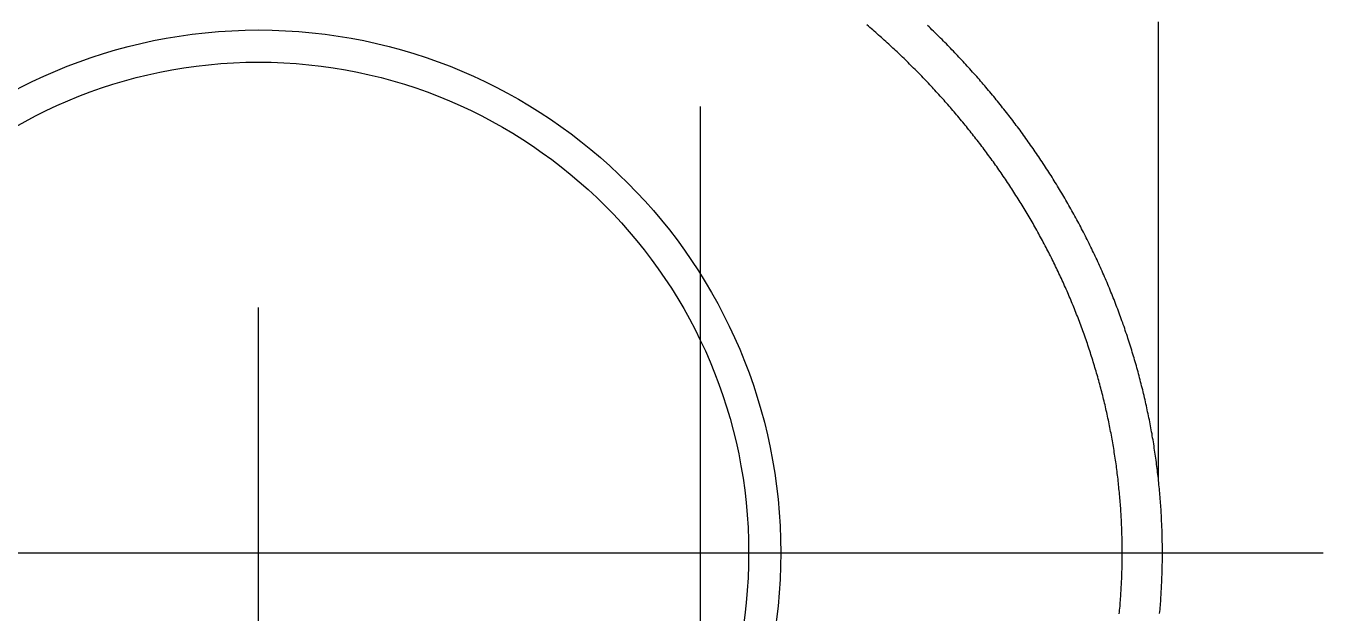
# Model space of a CAD drawing. Extents: x -56 to 44, y -57 to 15.
# Drawn here: x 28.18 to 44.33, y -0.75 to 6.55 of the extents above; entities that cross this region are included whole.
import ezdxf

# ---------------------------------------------------------------- set-up
doc = ezdxf.new("R2010")
doc.units = 0
doc.linetypes.add('CENTER', pattern=[50.8, 31.75, -6.35, 6.35, -6.35])
doc.linetypes.add('DASHED', pattern=[19.05, 12.7, -6.35])
doc.layers.get('0').update_dxf_attribs({"linetype": 'CONTINUOUS'})
doc.layers.add('CENTER', color=1, linetype='CENTER')

msp = doc.modelspace()

# ---------------------------------------------------------------- linework, layer by layer
at = {"color": 3, "linetype": 'DASHED'}
msp.add_line((36.581, -26.2), (36.581, 6.8), dxfattribs=at)
at = {"color": 7, "linetype": 'CONTINUOUS'}
msp.add_line((42.281, 0.918), (42.281, 6.6), dxfattribs=at)
at = {"color": 7}
for points in [[(41.795, -0.76, 0), (41.797, -0.737, 0), (41.799, -0.713, 0), (41.801, -0.689, 0), (41.804, -0.665, 0), (41.806, -0.641, 0), (41.807, -0.617, 0), (41.809, -0.593, 0), (41.811, -0.569, 0), (41.813, -0.545, 0), (41.814, -0.521, 0), (41.816, -0.497, 0), (41.817, -0.473, 0), (41.819, -0.449, 0), (41.82, -0.425, 0), (41.821, -0.401, 0), (41.822, -0.377, 0), (41.824, -0.353, 0), (41.825, -0.329, 0), (41.825, -0.306, 0), (41.826, -0.282, 0), (41.827, -0.258, 0), (41.828, -0.234, 0), (41.829, -0.21, 0), (41.829, -0.186, 0), (41.83, -0.162, 0), (41.83, -0.138, 0), (41.831, -0.114, 0), (41.831, -0.09, 0), (41.831, -0.066, 0), (41.831, -0.042, 0), (41.831, -0.018, 0), (41.831, 0.006, 0), (41.831, 0.03, 0), (41.831, 0.054, 0), (41.831, 0.078, 0), (41.831, 0.102, 0), (41.83, 0.126, 0), (41.83, 0.15, 0), (41.83, 0.174, 0), (41.829, 0.198, 0), (41.828, 0.222, 0), (41.828, 0.246, 0), (41.827, 0.27, 0), (41.826, 0.294, 0), (41.825, 0.318, 0), (41.824, 0.341, 0), (41.823, 0.365, 0), (41.822, 0.389, 0), (41.821, 0.413, 0), (41.819, 0.437, 0), (41.818, 0.461, 0), (41.817, 0.485, 0), (41.815, 0.509, 0), (41.813, 0.533, 0), (41.812, 0.557, 0), (41.81, 0.581, 0), (41.808, 0.605, 0), (41.806, 0.629, 0), (41.805, 0.653, 0), (41.803, 0.676, 0), (41.8, 0.7, 0), (41.798, 0.724, 0), (41.796, 0.748, 0), (41.794, 0.772, 0), (41.791, 0.796, 0), (41.789, 0.82, 0), (41.786, 0.844, 0), (41.784, 0.867, 0), (41.781, 0.891, 0), (41.779, 0.915, 0), (41.776, 0.939, 0), (41.773, 0.963, 0), (41.77, 0.987, 0), (41.767, 1.01, 0), (41.764, 1.034, 0), (41.761, 1.058, 0), (41.758, 1.082, 0), (41.754, 1.106, 0), (41.751, 1.129, 0), (41.747, 1.153, 0), (41.744, 1.177, 0), (41.74, 1.201, 0), (41.737, 1.224, 0), (41.733, 1.248, 0), (41.729, 1.272, 0), (41.725, 1.296, 0), (41.721, 1.319, 0), (41.717, 1.343, 0), (41.713, 1.367, 0), (41.709, 1.39, 0), (41.705, 1.414, 0), (41.701, 1.438, 0), (41.696, 1.461, 0), (41.692, 1.485, 0), (41.687, 1.509, 0), (41.683, 1.532, 0), (41.678, 1.556, 0), (41.673, 1.579, 0), (41.669, 1.603, 0), (41.664, 1.626, 0), (41.659, 1.65, 0), (41.654, 1.674, 0), (41.649, 1.697, 0), (41.644, 1.721, 0), (41.638, 1.744, 0), (41.633, 1.768, 0), (41.628, 1.791, 0), (41.622, 1.814, 0), (41.617, 1.838, 0), (41.611, 1.861, 0), (41.606, 1.885, 0), (41.6, 1.908, 0), (41.594, 1.931, 0), (41.588, 1.955, 0), (41.582, 1.978, 0), (41.576, 2.001, 0), (41.57, 2.025, 0), (41.564, 2.048, 0), (41.558, 2.071, 0), (41.552, 2.095, 0), (41.545, 2.118, 0), (41.539, 2.141, 0), (41.533, 2.164, 0), (41.526, 2.188, 0), (41.52, 2.211, 0), (41.513, 2.234, 0), (41.506, 2.257, 0), (41.499, 2.28, 0), (41.492, 2.303, 0), (41.486, 2.326, 0), (41.478, 2.349, 0), (41.471, 2.372, 0), (41.464, 2.395, 0), (41.457, 2.418, 0), (41.45, 2.441, 0), (41.442, 2.464, 0), (41.435, 2.487, 0), (41.428, 2.51, 0), (41.42, 2.533, 0), (41.412, 2.556, 0), (41.405, 2.579, 0), (41.397, 2.602, 0), (41.389, 2.624, 0), (41.381, 2.647, 0), (41.373, 2.67, 0), (41.365, 2.693, 0), (41.357, 2.716, 0), (41.349, 2.738, 0), (41.341, 2.761, 0), (41.333, 2.784, 0), (41.324, 2.806, 0), (41.316, 2.829, 0), (41.307, 2.851, 0), (41.299, 2.874, 0), (41.29, 2.896, 0), (41.282, 2.919, 0), (41.273, 2.941, 0), (41.264, 2.964, 0), (41.255, 2.986, 0), (41.246, 3.009, 0), (41.237, 3.031, 0), (41.228, 3.053, 0), (41.219, 3.076, 0), (41.21, 3.098, 0), (41.201, 3.12, 0), (41.191, 3.143, 0), (41.182, 3.165, 0), (41.172, 3.187, 0), (41.163, 3.209, 0), (41.153, 3.231, 0), (41.144, 3.253, 0), (41.134, 3.276, 0), (41.124, 3.298, 0), (41.114, 3.32, 0), (41.105, 3.342, 0), (41.095, 3.364, 0), (41.085, 3.386, 0), (41.075, 3.408, 0), (41.064, 3.429, 0), (41.054, 3.451, 0), (41.044, 3.473, 0), (41.034, 3.495, 0), (41.023, 3.517, 0), (41.013, 3.538, 0), (41.002, 3.56, 0), (40.992, 3.582, 0), (40.981, 3.603, 0), (40.971, 3.625, 0), (40.96, 3.647, 0), (40.949, 3.668, 0), (40.938, 3.69, 0), (40.927, 3.711, 0), (40.916, 3.733, 0), (40.905, 3.754, 0), (40.894, 3.776, 0), (40.883, 3.797, 0), (40.872, 3.818, 0), (40.861, 3.84, 0), (40.849, 3.861, 0), (40.838, 3.882, 0), (40.826, 3.903, 0), (40.815, 3.924, 0), (40.803, 3.946, 0), (40.792, 3.967, 0), (40.78, 3.988, 0), (40.768, 4.009, 0), (40.757, 4.03, 0), (40.745, 4.051, 0), (40.733, 4.072, 0), (40.721, 4.093, 0), (40.709, 4.113, 0), (40.697, 4.134, 0), (40.685, 4.155, 0), (40.672, 4.176, 0), (40.66, 4.197, 0), (40.648, 4.217, 0), (40.636, 4.238, 0), (40.623, 4.258, 0), (40.611, 4.279, 0), (40.598, 4.3, 0), (40.586, 4.32, 0), (40.573, 4.341, 0), (40.56, 4.361, 0), (40.548, 4.381, 0), (40.535, 4.402, 0), (40.522, 4.422, 0), (40.509, 4.442, 0), (40.496, 4.463, 0), (40.483, 4.483, 0), (40.47, 4.503, 0), (40.457, 4.523, 0), (40.444, 4.543, 0), (40.431, 4.563, 0), (40.418, 4.583, 0), (40.404, 4.603, 0), (40.391, 4.623, 0), (40.378, 4.643, 0), (40.364, 4.663, 0), (40.351, 4.683, 0), (40.337, 4.703, 0), (40.324, 4.723, 0), (40.31, 4.742, 0), (40.296, 4.762, 0), (40.282, 4.782, 0), (40.269, 4.801, 0), (40.255, 4.821, 0), (40.241, 4.84, 0), (40.227, 4.86, 0), (40.213, 4.879, 0), (40.199, 4.899, 0), (40.185, 4.918, 0), (40.17, 4.937, 0), (40.156, 4.957, 0), (40.142, 4.976, 0), (40.128, 4.995, 0), (40.113, 5.014, 0), (40.099, 5.034, 0), (40.084, 5.053, 0), (40.07, 5.072, 0), (40.055, 5.091, 0), (40.041, 5.11, 0), (40.026, 5.129, 0), (40.011, 5.148, 0), (39.997, 5.167, 0), (39.982, 5.185, 0), (39.967, 5.204, 0), (39.952, 5.223, 0), (39.937, 5.242, 0), (39.922, 5.26, 0), (39.907, 5.279, 0), (39.892, 5.298, 0), (39.877, 5.316, 0), (39.862, 5.335, 0), (39.847, 5.353, 0), (39.831, 5.372, 0), (39.816, 5.39, 0), (39.801, 5.409, 0), (39.785, 5.427, 0), (39.77, 5.445, 0), (39.754, 5.463, 0), (39.739, 5.482, 0), (39.723, 5.5, 0), (39.708, 5.518, 0), (39.692, 5.536, 0), (39.676, 5.554, 0), (39.66, 5.572, 0), (39.645, 5.59, 0), (39.629, 5.608, 0), (39.613, 5.626, 0), (39.597, 5.644, 0), (39.581, 5.662, 0), (39.565, 5.679, 0), (39.549, 5.697, 0), (39.533, 5.715, 0), (39.516, 5.732, 0), (39.5, 5.75, 0), (39.484, 5.768, 0), (39.468, 5.785, 0), (39.451, 5.803, 0), (39.435, 5.82, 0), (39.419, 5.838, 0), (39.402, 5.855, 0), (39.386, 5.872, 0), (39.369, 5.89, 0), (39.352, 5.907, 0), (39.336, 5.924, 0), (39.319, 5.941, 0), (39.302, 5.958, 0), (39.285, 5.975, 0), (39.269, 5.992, 0), (39.252, 6.01, 0), (39.235, 6.026, 0), (39.218, 6.043, 0), (39.201, 6.06, 0), (39.184, 6.077, 0), (39.167, 6.094, 0), (39.15, 6.111, 0), (39.133, 6.127, 0), (39.115, 6.144, 0), (39.098, 6.161, 0), (39.081, 6.177, 0), (39.064, 6.194, 0), (39.046, 6.21, 0), (39.029, 6.227, 0), (39.011, 6.243, 0), (38.994, 6.26, 0), (38.976, 6.276, 0), (38.959, 6.292, 0), (38.941, 6.309, 0), (38.924, 6.325, 0), (38.906, 6.341, 0), (38.888, 6.357, 0), (38.87, 6.373, 0), (38.853, 6.389, 0), (38.835, 6.405, 0), (38.817, 6.421, 0), (38.799, 6.437, 0), (38.781, 6.453, 0), (38.763, 6.469, 0), (38.745, 6.485, 0), (38.727, 6.501, 0), (38.709, 6.516, 0), (38.691, 6.532, 0), (38.673, 6.548, 0), (38.654, 6.563, 0)], [(42.297, -0.757, 0), (42.3, -0.732, 0), (42.302, -0.707, 0), (42.304, -0.681, 0), (42.306, -0.656, 0), (42.308, -0.63, 0), (42.31, -0.605, 0), (42.312, -0.579, 0), (42.313, -0.554, 0), (42.315, -0.528, 0), (42.316, -0.503, 0), (42.318, -0.477, 0), (42.319, -0.452, 0), (42.321, -0.427, 0), (42.322, -0.401, 0), (42.323, -0.376, 0), (42.324, -0.35, 0), (42.325, -0.325, 0), (42.326, -0.299, 0), (42.327, -0.274, 0), (42.328, -0.248, 0), (42.328, -0.223, 0), (42.329, -0.197, 0), (42.33, -0.172, 0), (42.33, -0.146, 0), (42.331, -0.121, 0), (42.331, -0.096, 0), (42.331, -0.07, 0), (42.331, -0.045, 0), (42.331, -0.019, 0), (42.331, 0.006, 0), (42.331, 0.032, 0), (42.331, 0.057, 0), (42.331, 0.083, 0), (42.331, 0.108, 0), (42.33, 0.134, 0), (42.33, 0.159, 0), (42.329, 0.185, 0), (42.329, 0.21, 0), (42.328, 0.236, 0), (42.327, 0.261, 0), (42.327, 0.287, 0), (42.326, 0.312, 0), (42.325, 0.337, 0), (42.324, 0.363, 0), (42.322, 0.388, 0), (42.321, 0.414, 0), (42.32, 0.439, 0), (42.319, 0.465, 0), (42.317, 0.49, 0), (42.316, 0.516, 0), (42.314, 0.541, 0), (42.312, 0.566, 0), (42.311, 0.592, 0), (42.309, 0.617, 0), (42.307, 0.643, 0), (42.305, 0.668, 0), (42.303, 0.694, 0), (42.301, 0.719, 0), (42.298, 0.744, 0), (42.296, 0.77, 0), (42.294, 0.795, 0), (42.291, 0.82, 0), (42.289, 0.846, 0), (42.286, 0.871, 0), (42.284, 0.897, 0), (42.281, 0.922, 0), (42.278, 0.947, 0), (42.275, 0.973, 0), (42.272, 0.998, 0), (42.269, 1.023, 0), (42.266, 1.049, 0), (42.263, 1.074, 0), (42.26, 1.099, 0), (42.256, 1.124, 0), (42.253, 1.15, 0), (42.249, 1.175, 0), (42.246, 1.2, 0), (42.242, 1.225, 0), (42.238, 1.251, 0), (42.235, 1.276, 0), (42.231, 1.301, 0), (42.227, 1.326, 0), (42.223, 1.352, 0), (42.219, 1.377, 0), (42.215, 1.402, 0), (42.21, 1.427, 0), (42.206, 1.452, 0), (42.202, 1.477, 0), (42.197, 1.503, 0), (42.192, 1.528, 0), (42.188, 1.553, 0), (42.183, 1.578, 0), (42.178, 1.603, 0), (42.173, 1.628, 0), (42.169, 1.653, 0), (42.163, 1.678, 0), (42.158, 1.703, 0), (42.153, 1.728, 0), (42.148, 1.753, 0), (42.143, 1.778, 0), (42.137, 1.803, 0), (42.132, 1.828, 0), (42.126, 1.853, 0), (42.121, 1.878, 0), (42.115, 1.903, 0), (42.109, 1.928, 0), (42.103, 1.953, 0), (42.097, 1.978, 0), (42.092, 2.002, 0), (42.086, 2.027, 0), (42.079, 2.052, 0), (42.073, 2.077, 0), (42.067, 2.102, 0), (42.06, 2.126, 0), (42.054, 2.151, 0), (42.048, 2.176, 0), (42.041, 2.2, 0), (42.034, 2.225, 0), (42.028, 2.25, 0), (42.021, 2.274, 0), (42.014, 2.299, 0), (42.007, 2.324, 0), (42, 2.348, 0), (41.993, 2.373, 0), (41.986, 2.397, 0), (41.979, 2.422, 0), (41.971, 2.446, 0), (41.964, 2.471, 0), (41.957, 2.495, 0), (41.949, 2.52, 0), (41.942, 2.544, 0), (41.934, 2.569, 0), (41.926, 2.593, 0), (41.918, 2.617, 0), (41.911, 2.642, 0), (41.903, 2.666, 0), (41.895, 2.69, 0), (41.887, 2.715, 0), (41.878, 2.739, 0), (41.87, 2.763, 0), (41.862, 2.787, 0), (41.854, 2.811, 0), (41.845, 2.836, 0), (41.837, 2.86, 0), (41.828, 2.884, 0), (41.819, 2.908, 0), (41.811, 2.932, 0), (41.802, 2.956, 0), (41.793, 2.98, 0), (41.784, 3.004, 0), (41.775, 3.028, 0), (41.766, 3.052, 0), (41.757, 3.075, 0), (41.748, 3.099, 0), (41.739, 3.123, 0), (41.729, 3.147, 0), (41.72, 3.171, 0), (41.71, 3.194, 0), (41.701, 3.218, 0), (41.691, 3.242, 0), (41.682, 3.266, 0), (41.672, 3.289, 0), (41.662, 3.313, 0), (41.652, 3.336, 0), (41.642, 3.36, 0), (41.632, 3.383, 0), (41.622, 3.407, 0), (41.612, 3.43, 0), (41.602, 3.454, 0), (41.592, 3.477, 0), (41.581, 3.5, 0), (41.571, 3.524, 0), (41.56, 3.547, 0), (41.55, 3.57, 0), (41.539, 3.594, 0), (41.529, 3.617, 0), (41.518, 3.64, 0), (41.507, 3.663, 0), (41.496, 3.686, 0), (41.485, 3.709, 0), (41.474, 3.732, 0), (41.463, 3.755, 0), (41.452, 3.778, 0), (41.441, 3.801, 0), (41.43, 3.824, 0), (41.419, 3.847, 0), (41.407, 3.87, 0), (41.396, 3.893, 0), (41.384, 3.915, 0), (41.373, 3.938, 0), (41.361, 3.961, 0), (41.349, 3.984, 0), (41.338, 4.006, 0), (41.326, 4.029, 0), (41.314, 4.051, 0), (41.302, 4.074, 0), (41.29, 4.096, 0), (41.278, 4.119, 0), (41.266, 4.141, 0), (41.254, 4.164, 0), (41.242, 4.186, 0), (41.23, 4.208, 0), (41.217, 4.231, 0), (41.205, 4.253, 0), (41.192, 4.275, 0), (41.18, 4.297, 0), (41.167, 4.319, 0), (41.155, 4.341, 0), (41.142, 4.363, 0), (41.129, 4.385, 0), (41.116, 4.407, 0), (41.103, 4.429, 0), (41.09, 4.451, 0), (41.078, 4.473, 0), (41.065, 4.495, 0), (41.051, 4.517, 0), (41.038, 4.538, 0), (41.025, 4.56, 0), (41.012, 4.582, 0), (40.998, 4.603, 0), (40.985, 4.625, 0), (40.972, 4.647, 0), (40.958, 4.668, 0), (40.945, 4.69, 0), (40.931, 4.711, 0), (40.917, 4.732, 0), (40.904, 4.754, 0), (40.89, 4.775, 0), (40.876, 4.796, 0), (40.862, 4.817, 0), (40.848, 4.839, 0), (40.834, 4.86, 0), (40.82, 4.881, 0), (40.806, 4.902, 0), (40.792, 4.923, 0), (40.778, 4.944, 0), (40.764, 4.965, 0), (40.749, 4.986, 0), (40.735, 5.007, 0), (40.721, 5.027, 0), (40.706, 5.048, 0), (40.691, 5.069, 0), (40.677, 5.09, 0), (40.662, 5.11, 0), (40.648, 5.131, 0), (40.633, 5.151, 0), (40.618, 5.172, 0), (40.603, 5.192, 0), (40.588, 5.213, 0), (40.574, 5.233, 0), (40.559, 5.254, 0), (40.544, 5.274, 0), (40.528, 5.294, 0), (40.513, 5.314, 0), (40.498, 5.335, 0), (40.483, 5.355, 0), (40.468, 5.375, 0), (40.452, 5.395, 0), (40.437, 5.415, 0), (40.421, 5.435, 0), (40.406, 5.455, 0), (40.39, 5.475, 0), (40.375, 5.495, 0), (40.359, 5.515, 0), (40.343, 5.534, 0), (40.328, 5.554, 0), (40.312, 5.574, 0), (40.296, 5.593, 0), (40.28, 5.613, 0), (40.264, 5.633, 0), (40.248, 5.652, 0), (40.232, 5.672, 0), (40.216, 5.691, 0), (40.2, 5.71, 0), (40.184, 5.73, 0), (40.168, 5.749, 0), (40.151, 5.768, 0), (40.135, 5.787, 0), (40.119, 5.807, 0), (40.102, 5.826, 0), (40.086, 5.845, 0), (40.069, 5.864, 0), (40.053, 5.883, 0), (40.036, 5.902, 0), (40.02, 5.921, 0), (40.003, 5.94, 0), (39.986, 5.959, 0), (39.969, 5.977, 0), (39.953, 5.996, 0), (39.936, 6.015, 0), (39.919, 6.033, 0), (39.902, 6.052, 0), (39.885, 6.071, 0), (39.868, 6.089, 0), (39.851, 6.108, 0), (39.833, 6.126, 0), (39.816, 6.144, 0), (39.799, 6.163, 0), (39.782, 6.181, 0), (39.764, 6.199, 0), (39.747, 6.218, 0), (39.73, 6.236, 0), (39.712, 6.254, 0), (39.695, 6.272, 0), (39.677, 6.29, 0), (39.66, 6.308, 0), (39.642, 6.326, 0), (39.624, 6.344, 0), (39.606, 6.362, 0), (39.589, 6.38, 0), (39.571, 6.398, 0), (39.553, 6.415, 0), (39.535, 6.433, 0), (39.517, 6.451, 0), (39.499, 6.468, 0), (39.481, 6.486, 0), (39.463, 6.503, 0), (39.445, 6.521, 0), (39.427, 6.538, 0), (39.409, 6.556, 0)]]:
    msp.add_polyline3d(points, dxfattribs=at)
at = {"color": 7, "linetype": 'CONTINUOUS'}
for radius in [6.5, 6.1]:
    msp.add_circle((31.081, 0), radius, dxfattribs=at)
at = {"layer": 'CENTER', "color": 1, "linetype": 'CENTER'}
for p, q in [((31.081, -28.7), (31.081, 15.1)), ((17.831, 0), (44.331, 0))]:
    msp.add_line(p, q, dxfattribs=at)

doc.saveas('drawing.dxf')
